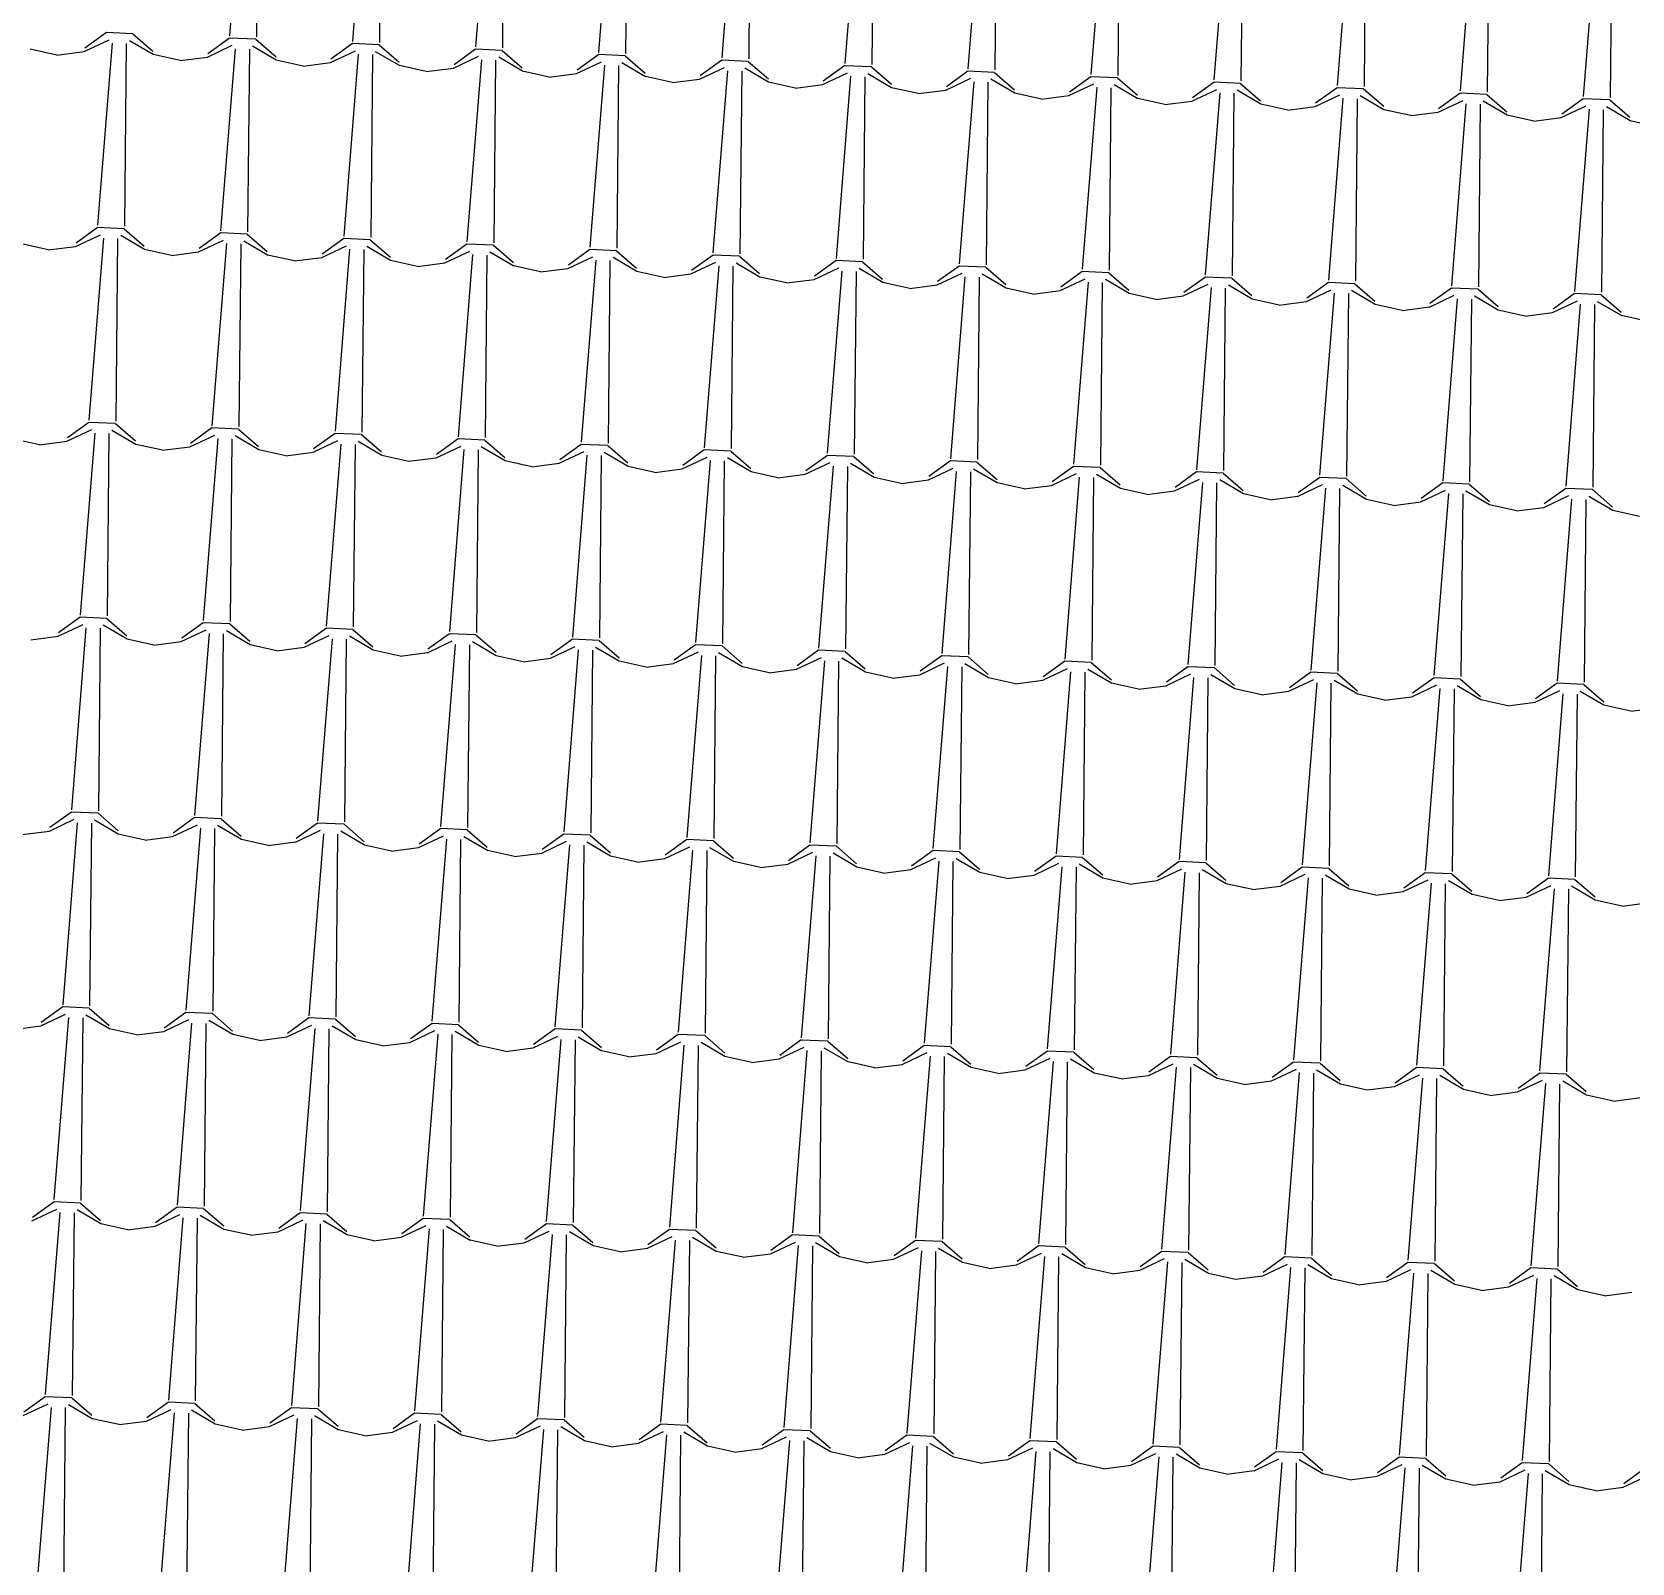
# Model space of a CAD drawing. Extents: x 1037 to 14540, y 1034 to 18285.
# Drawn here: x 8058.6 to 8370.3, y 1669.6 to 1967.9 of the extents above; entities that cross this region are included whole.
import ezdxf

# ---------------------------------------------------------------- set-up
doc = ezdxf.new("R2010")
doc.units = 0
doc.header["$LTSCALE"] = 100
doc.header["$MEASUREMENT"] = 0
doc.layers.get('0').update_dxf_attribs({"color": 240, "linetype": 'CONTINUOUS'})
doc.layers.add('retini copertura', color=32, linetype='CONTINUOUS')

# ---------------------------------------------------------------- blocks, each defined once
blk = doc.blocks.new('*X1854')
at = {"color": 0}
for p, q in [((27.6044, 20.0125), (27.5761, 19.6579)), ((27.6321, 20.0118), (27.6286, 19.6561)), ((27.8442, 20.0018), (27.8158, 19.6472)), ((27.8718, 20.0011), (27.8684, 19.6454)), ((28.0839, 19.991), (28.0556, 19.6364)), ((28.1116, 19.9903), (28.1081, 19.6346)), ((28.3237, 19.9803), (28.2953, 19.6257)), ((28.3513, 19.9796), (28.3479, 19.6239)), ((28.5634, 19.9696), (28.5351, 19.615)), ((28.5911, 19.9689), (28.5877, 19.6132)), ((28.8032, 19.9589), (28.7749, 19.6043)), ((28.8308, 19.9581), (28.8274, 19.6024)), ((29.043, 19.9481), (29.0146, 19.5935)), ((29.0706, 19.9474), (29.0672, 19.5917)), ((29.2827, 19.9374), (29.2544, 19.5828)), ((29.3104, 19.9367), (29.3069, 19.581)), ((29.5225, 19.9267), (29.4941, 19.5721)), ((29.5501, 19.9259), (29.5467, 19.5702)), ((29.7622, 19.916), (29.7339, 19.5614)), ((29.7899, 19.9152), (29.7864, 19.5595)), ((30.002, 19.9053), (29.9736, 19.5507)), ((30.0296, 19.9045), (30.0262, 19.5488)), ((30.2418, 19.8945), (30.2134, 19.5399)), ((30.2694, 19.8937), (30.266, 19.538)), ((27.2934, 19.6275), (27.342, 19.6504)), ((27.3364, 19.6643), (27.2945, 19.6341)), ((27.3477, 19.6436), (27.3193, 19.289)), ((27.3881, 19.662), (27.3364, 19.6643)), ((27.3753, 19.6429), (27.3719, 19.2872)), ((27.4277, 19.6214), (27.3814, 19.6486)), ((27.3881, 19.662), (27.4272, 19.6281)), ((27.5332, 19.6167), (27.5817, 19.6396)), ((27.5762, 19.6536), (27.5342, 19.6233)), ((27.6279, 19.6513), (27.5762, 19.6536)), ((27.6674, 19.6107), (27.6211, 19.6379)), ((27.6279, 19.6513), (27.6669, 19.6174)), ((27.8159, 19.6429), (27.774, 19.6126)), ((27.8676, 19.6405), (27.816, 19.6429)), ((27.8676, 19.6405), (27.9067, 19.6067)), ((27.2402, 19.6206), (27.1879, 19.6322)), ((27.2402, 19.6206), (27.2934, 19.6275)), ((27.48, 19.6098), (27.4276, 19.6215)), ((27.48, 19.6099), (27.5332, 19.6168)), ((27.5874, 19.6329), (27.5591, 19.2783)), ((27.6151, 19.6322), (27.6116, 19.2765)), ((27.7198, 19.5991), (27.6674, 19.6108)), ((27.7198, 19.5991), (27.7729, 19.6061)), ((27.773, 19.606), (27.8215, 19.6289)), ((27.8272, 19.6221), (27.7988, 19.2675)), ((27.8548, 19.6215), (27.8514, 19.2657)), ((27.9072, 19.6), (27.8609, 19.6271)), ((28.0127, 19.5953), (28.0612, 19.6182)), ((28.0557, 19.6321), (28.0138, 19.6019)), ((28.0669, 19.6114), (28.0386, 19.2568)), ((28.1074, 19.6298), (28.0557, 19.6321)), ((28.0946, 19.6107), (28.0912, 19.255)), ((28.1469, 19.5893), (28.1007, 19.6164)), ((28.1074, 19.6298), (28.1465, 19.5959)), ((28.2525, 19.5846), (28.301, 19.6074)), ((28.2955, 19.6214), (28.2535, 19.5912)), ((28.3471, 19.6191), (28.2955, 19.6214)), ((28.3867, 19.5785), (28.3404, 19.6057)), ((28.3471, 19.6191), (28.3862, 19.5852)), ((28.5352, 19.6107), (28.4933, 19.5804)), ((28.5869, 19.6084), (28.5352, 19.6107)), ((28.5869, 19.6084), (28.626, 19.5745)), ((27.9595, 19.5884), (27.9072, 19.6)), ((27.9595, 19.5884), (28.0127, 19.5953)), ((28.1993, 19.5777), (28.1469, 19.5893)), ((28.1993, 19.5777), (28.2525, 19.5846)), ((28.3067, 19.6007), (28.2784, 19.2461)), ((28.3343, 19.6), (28.3309, 19.2443)), ((28.439, 19.5669), (28.3867, 19.5786)), ((28.4922, 19.5738), (28.5408, 19.5967)), ((28.5465, 19.59), (28.5181, 19.2354)), ((28.5741, 19.5893), (28.5707, 19.2335)), ((28.6265, 19.5678), (28.5802, 19.5949)), ((28.732, 19.5631), (28.7805, 19.586)), ((28.775, 19.6), (28.733, 19.5697)), ((28.7862, 19.5792), (28.7579, 19.2246)), ((28.8267, 19.5976), (28.775, 19.5999)), ((28.8139, 19.5785), (28.8104, 19.2228)), ((28.8662, 19.5571), (28.8199, 19.5842)), ((28.8267, 19.5976), (28.8657, 19.5637)), ((28.9718, 19.5524), (29.0203, 19.5753)), ((29.0147, 19.5892), (28.9728, 19.559)), ((29.0664, 19.5869), (29.0148, 19.5892)), ((29.0664, 19.5869), (29.1055, 19.553)), ((29.2545, 19.5785), (29.2126, 19.5482)), ((29.3062, 19.5762), (29.2545, 19.5785)), ((29.3062, 19.5762), (29.3453, 19.5423)), ((28.439, 19.5669), (28.4922, 19.5739)), ((28.6788, 19.5562), (28.6264, 19.5678)), ((28.6788, 19.5562), (28.732, 19.5631)), ((28.9186, 19.5455), (28.8662, 19.5571)), ((28.9186, 19.5455), (28.9717, 19.5524)), ((29.026, 19.5685), (28.9976, 19.2139)), ((29.0536, 19.5678), (29.0502, 19.2121)), ((29.106, 19.5464), (29.0597, 19.5735)), ((29.1583, 19.5347), (29.106, 19.5464)), ((29.2115, 19.5416), (29.26, 19.5645)), ((29.2657, 19.5578), (29.2374, 19.2032)), ((29.2934, 19.5571), (29.2899, 19.2013)), ((29.3457, 19.5356), (29.2995, 19.5628)), ((29.4513, 19.5309), (29.4998, 19.5538)), ((29.4943, 19.5678), (29.4523, 19.5375)), ((29.5055, 19.5471), (29.4771, 19.1925)), ((29.5459, 19.5655), (29.4943, 19.5678)), ((29.5331, 19.5463), (29.5297, 19.1906)), ((29.5855, 19.5249), (29.5392, 19.552)), ((29.5459, 19.5655), (29.585, 19.5316)), ((29.691, 19.5202), (29.7396, 19.5431)), ((29.734, 19.5571), (29.6921, 19.5268)), ((29.7857, 19.5547), (29.734, 19.557)), ((29.7857, 19.5547), (29.8248, 19.5208)), ((29.9738, 19.5463), (29.9318, 19.5161)), ((30.0255, 19.544), (29.9738, 19.5463)), ((30.0255, 19.544), (30.0645, 19.5101)), ((29.1583, 19.5348), (29.2115, 19.5417)), ((29.3981, 19.524), (29.3457, 19.5357)), ((29.3981, 19.524), (29.4513, 19.531)), ((29.6378, 19.5133), (29.5855, 19.5249)), ((29.6378, 19.5133), (29.691, 19.5202)), ((29.7453, 19.5364), (29.7169, 19.1818)), ((29.7729, 19.5356), (29.7695, 19.1799)), ((29.8252, 19.5142), (29.779, 19.5413)), ((29.8776, 19.5026), (29.8252, 19.5142)), ((29.9308, 19.5095), (29.9793, 19.5324)), ((29.985, 19.5256), (29.9567, 19.171)), ((30.0126, 19.5249), (30.0092, 19.1691)), ((30.065, 19.5034), (30.0187, 19.5306)), ((30.1706, 19.4987), (30.2191, 19.5216)), ((30.2135, 19.5356), (30.1716, 19.5053)), ((30.2248, 19.5149), (30.1964, 19.1603)), ((30.2652, 19.5333), (30.2136, 19.5356)), ((30.2524, 19.5141), (30.249, 19.1584)), ((30.3048, 19.4927), (30.2585, 19.5199)), ((30.2652, 19.5333), (30.3043, 19.4994)), ((29.8776, 19.5026), (29.9308, 19.5095)), ((30.1174, 19.4918), (30.065, 19.5035)), ((30.1174, 19.4919), (30.1705, 19.4988)), ((30.3571, 19.4811), (30.3048, 19.4928)), ((27.2765, 19.2478), (27.325, 19.2707)), ((27.3194, 19.2847), (27.2775, 19.2544)), ((27.3307, 19.264), (27.3023, 18.9094)), ((27.3711, 19.2824), (27.3194, 19.2847)), ((27.3583, 19.2633), (27.3549, 18.9076)), ((27.4107, 19.2418), (27.3644, 19.269)), ((27.3711, 19.2824), (27.4102, 19.2485)), ((27.5592, 19.274), (27.5172, 19.2437)), ((27.6109, 19.2717), (27.5592, 19.274)), ((27.6109, 19.2716), (27.6499, 19.2378)), ((27.799, 19.2633), (27.757, 19.233)), ((27.8506, 19.2609), (27.799, 19.2632)), ((27.2233, 19.2409), (27.1709, 19.2526)), ((27.2233, 19.241), (27.2764, 19.2479)), ((27.463, 19.2302), (27.4107, 19.2419)), ((27.463, 19.2302), (27.5162, 19.2372)), ((27.5162, 19.2371), (27.5647, 19.26)), ((27.5704, 19.2532), (27.5421, 18.8986)), ((27.5981, 19.2526), (27.5947, 18.8969)), ((27.6504, 19.2311), (27.6042, 19.2582)), ((27.756, 19.2264), (27.8045, 19.2493)), ((27.8102, 19.2425), (27.7819, 18.8879)), ((27.8378, 19.2418), (27.8344, 18.8861)), ((27.8902, 19.2204), (27.8439, 19.2475)), ((27.8506, 19.2609), (27.8897, 19.227)), ((27.9957, 19.2157), (28.0442, 19.2385)), ((28.0387, 19.2525), (27.9968, 19.2223)), ((28.05, 19.2318), (28.0216, 18.8772)), ((28.0904, 19.2502), (28.0387, 19.2525)), ((28.1299, 19.2096), (28.0837, 19.2368)), ((28.0904, 19.2502), (28.1295, 19.2163)), ((28.2785, 19.2418), (28.2365, 19.2115)), ((28.3302, 19.2395), (28.2785, 19.2418)), ((28.3301, 19.2395), (28.3692, 19.2056)), ((27.7028, 19.2195), (27.6504, 19.2311)), ((27.7028, 19.2195), (27.756, 19.2264)), ((27.9425, 19.2088), (27.8902, 19.2204)), ((27.9425, 19.2088), (27.9957, 19.2157)), ((28.0776, 19.2311), (28.0742, 18.8754)), ((28.1823, 19.198), (28.1299, 19.2097)), ((28.1823, 19.1981), (28.2355, 19.205)), ((28.2355, 19.2049), (28.284, 19.2278)), ((28.2897, 19.2211), (28.2614, 18.8665)), ((28.3174, 19.2204), (28.3139, 18.8647)), ((28.3697, 19.1989), (28.3234, 19.226)), ((28.4753, 19.1942), (28.5238, 19.2171)), ((28.5182, 19.2311), (28.4763, 19.2008)), ((28.5295, 19.2103), (28.5011, 18.8557)), ((28.5699, 19.2287), (28.5182, 19.2311)), ((28.5571, 19.2096), (28.5537, 18.8539)), ((28.6095, 19.1882), (28.5632, 19.2153)), ((28.5699, 19.2287), (28.609, 19.1949)), ((28.715, 19.1835), (28.7635, 19.2064)), ((28.758, 19.2203), (28.716, 19.1901)), ((28.8097, 19.218), (28.758, 19.2203)), ((28.8492, 19.1775), (28.803, 19.2046)), ((28.8097, 19.218), (28.8487, 19.1841)), ((28.9978, 19.2096), (28.9558, 19.1794)), ((29.0494, 19.2073), (28.9978, 19.2096)), ((29.0494, 19.2073), (29.0885, 19.1734)), ((28.4221, 19.1873), (28.3697, 19.1989)), ((28.4221, 19.1873), (28.4752, 19.1942)), ((28.6618, 19.1766), (28.6095, 19.1882)), ((28.6618, 19.1766), (28.715, 19.1835)), ((28.7692, 19.1996), (28.7409, 18.845)), ((28.7969, 19.1989), (28.7934, 18.8432)), ((28.9016, 19.1658), (28.8492, 19.1775)), ((28.9016, 19.1659), (28.9548, 19.1728)), ((28.9548, 19.1728), (29.0033, 19.1956)), ((29.009, 19.1889), (28.9806, 18.8343)), ((29.0366, 19.1882), (29.0332, 18.8325)), ((29.089, 19.1667), (29.0427, 19.1939)), ((29.1945, 19.162), (29.243, 19.1849)), ((29.2375, 19.1989), (29.1956, 19.1686)), ((29.2488, 19.1782), (29.2204, 18.8236)), ((29.2892, 19.1966), (29.2375, 19.1989)), ((29.2764, 19.1774), (29.273, 18.8217)), ((29.3287, 19.156), (29.2825, 19.1831)), ((29.2892, 19.1966), (29.3283, 19.1627)), ((29.4343, 19.1513), (29.4828, 19.1742)), ((29.4773, 19.1882), (29.4353, 19.1579)), ((29.529, 19.1858), (29.4773, 19.1881)), ((29.5685, 19.1453), (29.5222, 19.1724)), ((29.529, 19.1858), (29.568, 19.1519)), ((29.717, 19.1774), (29.6751, 19.1472)), ((29.7687, 19.1751), (29.717, 19.1774)), ((29.7687, 19.1751), (29.8078, 19.1412)), ((29.1413, 19.1551), (29.089, 19.1668)), ((29.1413, 19.1551), (29.1945, 19.1621)), ((29.3811, 19.1444), (29.3287, 19.156)), ((29.3811, 19.1444), (29.4343, 19.1513)), ((29.4885, 19.1675), (29.4602, 18.8129)), ((29.5161, 19.1667), (29.5127, 18.811)), ((29.6209, 19.1337), (29.5685, 19.1453)), ((29.6209, 19.1337), (29.674, 19.1406)), ((29.6741, 19.1406), (29.7226, 19.1635)), ((29.7283, 19.1567), (29.6999, 18.8021)), ((29.7559, 19.156), (29.7525, 18.8003)), ((29.8083, 19.1346), (29.762, 19.1617)), ((29.9138, 19.1298), (29.9623, 19.1527)), ((29.9568, 19.1667), (29.9149, 19.1364)), ((29.968, 19.146), (29.9397, 18.7914)), ((30.0085, 19.1644), (29.9568, 19.1667)), ((29.9957, 19.1452), (29.9922, 18.7895)), ((30.048, 19.1238), (30.0018, 19.151)), ((30.0085, 19.1644), (30.0475, 19.1305)), ((30.1536, 19.1191), (30.2021, 19.142)), ((30.1966, 19.156), (30.1546, 19.1257)), ((30.2482, 19.1537), (30.1966, 19.156)), ((30.2878, 19.1131), (30.2415, 19.1402)), ((30.2482, 19.1536), (30.2873, 19.1198)), ((29.8606, 19.1229), (29.8083, 19.1346)), ((29.8606, 19.123), (29.9138, 19.1299)), ((30.1004, 19.1122), (30.048, 19.1239)), ((30.1004, 19.1122), (30.1536, 19.1192)), ((30.2078, 19.1353), (30.1794, 18.7807)), ((30.2354, 19.1345), (30.232, 18.7788)), ((30.3401, 19.1015), (30.2878, 19.1131)), ((27.2595, 18.8682), (27.308, 18.8911)), ((27.3024, 18.9051), (27.2605, 18.8748)), ((27.3541, 18.9028), (27.3025, 18.9051)), ((27.3937, 18.8622), (27.3474, 18.8893)), ((27.3541, 18.9028), (27.3932, 18.8689)), ((27.5422, 18.8944), (27.5003, 18.8641)), ((27.5939, 18.892), (27.5422, 18.8943)), ((27.5939, 18.892), (27.633, 18.8581)), ((27.2063, 18.8613), (27.1539, 18.873)), ((27.2063, 18.8613), (27.2595, 18.8683)), ((27.3137, 18.8843), (27.2853, 18.5297)), ((27.3413, 18.8837), (27.3379, 18.528)), ((27.446, 18.8506), (27.3937, 18.8622)), ((27.446, 18.8506), (27.4992, 18.8575)), ((27.4992, 18.8575), (27.5477, 18.8804)), ((27.5535, 18.8736), (27.5251, 18.519)), ((27.5811, 18.8729), (27.5777, 18.5172)), ((27.6334, 18.8515), (27.5872, 18.8786)), ((27.739, 18.8468), (27.7875, 18.8697)), ((27.782, 18.8836), (27.74, 18.8534)), ((27.7932, 18.8629), (27.7649, 18.5083)), ((27.8336, 18.8813), (27.782, 18.8836)), ((27.8209, 18.8622), (27.8174, 18.5065)), ((27.8732, 18.8408), (27.8269, 18.8679)), ((27.8336, 18.8813), (27.8727, 18.8474)), ((27.9788, 18.836), (28.0273, 18.8589)), ((28.0217, 18.8729), (27.9798, 18.8426)), ((28.0734, 18.8706), (28.0217, 18.8729)), ((28.113, 18.83), (28.0667, 18.8572)), ((28.0734, 18.8706), (28.1125, 18.8367)), ((28.2615, 18.8622), (28.2195, 18.8319)), ((28.3132, 18.8599), (28.2615, 18.8622)), ((28.3132, 18.8598), (28.3522, 18.826)), ((27.6858, 18.8399), (27.6334, 18.8515)), ((27.6858, 18.8399), (27.739, 18.8468)), ((27.9256, 18.8291), (27.8732, 18.8408)), ((27.9255, 18.8292), (27.9787, 18.8361)), ((28.033, 18.8522), (28.0046, 18.4976)), ((28.0606, 18.8515), (28.0572, 18.4958)), ((28.1653, 18.8184), (28.113, 18.83)), ((28.2185, 18.8253), (28.267, 18.8482)), ((28.2727, 18.8414), (28.2444, 18.4868)), ((28.3004, 18.8407), (28.2969, 18.485)), ((28.3527, 18.8193), (28.3065, 18.8464)), ((28.4583, 18.8146), (28.5068, 18.8375)), ((28.5013, 18.8514), (28.4593, 18.8212)), ((28.5125, 18.8307), (28.4841, 18.4761)), ((28.5529, 18.8491), (28.5013, 18.8514)), ((28.5401, 18.83), (28.5367, 18.4743)), ((28.5925, 18.8086), (28.5462, 18.8357)), ((28.5529, 18.8491), (28.592, 18.8152)), ((28.698, 18.8039), (28.7465, 18.8267)), ((28.741, 18.8407), (28.6991, 18.8105)), ((28.7927, 18.8384), (28.741, 18.8407)), ((28.7927, 18.8384), (28.8318, 18.8045)), ((28.9808, 18.83), (28.9388, 18.7997)), ((29.0325, 18.8277), (28.9808, 18.83)), ((29.0324, 18.8277), (29.0715, 18.7938)), ((28.1653, 18.8184), (28.2185, 18.8254)), ((28.4051, 18.8077), (28.3527, 18.8193)), ((28.4051, 18.8077), (28.4583, 18.8146)), ((28.6448, 18.797), (28.5925, 18.8086)), ((28.6448, 18.797), (28.698, 18.8039)), ((28.7523, 18.82), (28.7239, 18.4654)), ((28.7799, 18.8193), (28.7765, 18.4636)), ((28.8322, 18.7978), (28.786, 18.825)), ((28.8846, 18.7862), (28.8322, 18.7979)), ((28.9378, 18.7931), (28.9863, 18.816)), ((28.992, 18.8093), (28.9637, 18.4547)), ((29.0196, 18.8086), (29.0162, 18.4528)), ((29.072, 18.7871), (29.0257, 18.8142)), ((29.1776, 18.7824), (29.2261, 18.8053)), ((29.2205, 18.8193), (29.1786, 18.789)), ((29.2318, 18.7986), (29.2034, 18.444)), ((29.2722, 18.8169), (29.2205, 18.8193)), ((29.2594, 18.7978), (29.256, 18.4421)), ((29.3118, 18.7764), (29.2655, 18.8035)), ((29.2722, 18.8169), (29.3113, 18.7831)), ((29.4603, 18.8085), (29.4183, 18.7783)), ((29.512, 18.8062), (29.4603, 18.8085)), ((29.512, 18.8062), (29.551, 18.7723)), ((29.7001, 18.7978), (29.6581, 18.7676)), ((29.7517, 18.7955), (29.7001, 18.7978)), ((29.7517, 18.7955), (29.7908, 18.7616)), ((28.8846, 18.7862), (28.9378, 18.7932)), ((29.1244, 18.7755), (29.072, 18.7871)), ((29.1243, 18.7755), (29.1775, 18.7824)), ((29.3641, 18.7648), (29.3118, 18.7764)), ((29.3641, 18.7648), (29.4173, 18.7717)), ((29.4173, 18.7717), (29.4658, 18.7946)), ((29.4715, 18.7878), (29.4432, 18.4332)), ((29.4992, 18.7871), (29.4957, 18.4314)), ((29.5515, 18.7657), (29.5053, 18.7928)), ((29.6039, 18.754), (29.5515, 18.7657)), ((29.6571, 18.7609), (29.7056, 18.7838)), ((29.7113, 18.7771), (29.6829, 18.4225)), ((29.7389, 18.7764), (29.7355, 18.4206)), ((29.7913, 18.7549), (29.745, 18.7821)), ((29.8968, 18.7502), (29.9453, 18.7731)), ((29.9398, 18.7871), (29.8979, 18.7568)), ((29.951, 18.7664), (29.9227, 18.4118)), ((29.9915, 18.7848), (29.9398, 18.7871)), ((29.9787, 18.7656), (29.9752, 18.4099)), ((30.031, 18.7442), (29.9848, 18.7713)), ((29.9915, 18.7848), (30.0306, 18.7509)), ((30.1796, 18.7764), (30.1376, 18.7461)), ((30.2313, 18.774), (30.1796, 18.7763)), ((30.2312, 18.774), (30.2703, 18.7401)), ((29.6039, 18.7541), (29.6571, 18.761)), ((29.8436, 18.7433), (29.7913, 18.755)), ((29.8436, 18.7433), (29.8968, 18.7503)), ((30.0834, 18.7326), (30.031, 18.7442)), ((30.0834, 18.7326), (30.1366, 18.7395)), ((30.1366, 18.7395), (30.1851, 18.7624)), ((30.1908, 18.7557), (30.1624, 18.4011)), ((30.2184, 18.7549), (30.215, 18.3992)), ((30.2708, 18.7335), (30.2245, 18.7606)), ((30.3232, 18.7219), (30.2708, 18.7335)), ((27.2855, 18.5255), (27.2435, 18.4952)), ((27.3371, 18.5231), (27.2855, 18.5255)), ((27.3371, 18.5231), (27.3762, 18.4893)), ((27.5252, 18.5147), (27.4833, 18.4845)), ((27.5769, 18.5124), (27.5252, 18.5147)), ((27.1893, 18.4817), (27.2425, 18.4886)), ((27.2425, 18.4886), (27.291, 18.5115)), ((27.2967, 18.5047), (27.2684, 18.1501)), ((27.3244, 18.5041), (27.3209, 18.1483)), ((27.3767, 18.4826), (27.3304, 18.5097)), ((27.4823, 18.4779), (27.5308, 18.5008)), ((27.5365, 18.494), (27.5081, 18.1394)), ((27.5641, 18.4933), (27.5607, 18.1376)), ((27.6165, 18.4719), (27.5702, 18.499)), ((27.5769, 18.5124), (27.616, 18.4785)), ((27.722, 18.4671), (27.7705, 18.49)), ((27.765, 18.504), (27.723, 18.4738)), ((27.7762, 18.4833), (27.7479, 18.1287)), ((27.8167, 18.5017), (27.765, 18.504)), ((27.8562, 18.4611), (27.8099, 18.4883)), ((27.8167, 18.5017), (27.8557, 18.4678)), ((28.0047, 18.4933), (27.9628, 18.463)), ((28.0564, 18.491), (28.0048, 18.4933)), ((28.0564, 18.491), (28.0955, 18.4571)), ((27.429, 18.471), (27.3767, 18.4826)), ((27.429, 18.471), (27.4822, 18.4779)), ((27.6688, 18.4602), (27.6164, 18.4719)), ((27.6688, 18.4603), (27.722, 18.4672)), ((27.8039, 18.4826), (27.8004, 18.1269)), ((27.9086, 18.4495), (27.8562, 18.4612)), ((27.9086, 18.4495), (27.9617, 18.4565)), ((27.9618, 18.4564), (28.0103, 18.4793)), ((28.016, 18.4726), (27.9876, 18.118)), ((28.0436, 18.4719), (28.0402, 18.1161)), ((28.096, 18.4504), (28.0497, 18.4775)), ((28.2015, 18.4457), (28.25, 18.4686)), ((28.2445, 18.4826), (28.2026, 18.4523)), ((28.2557, 18.4618), (28.2274, 18.1072)), ((28.2962, 18.4802), (28.2445, 18.4825)), ((28.2834, 18.4611), (28.28, 18.1054)), ((28.3357, 18.4397), (28.2895, 18.4668)), ((28.2962, 18.4802), (28.3353, 18.4463)), ((28.4413, 18.435), (28.4898, 18.4579)), ((28.4843, 18.4718), (28.4423, 18.4416)), ((28.5359, 18.4695), (28.4843, 18.4718)), ((28.5755, 18.429), (28.5292, 18.4561)), ((28.5359, 18.4695), (28.575, 18.4356)), ((28.724, 18.4611), (28.6821, 18.4308)), ((28.7757, 18.4588), (28.724, 18.4611)), ((28.7757, 18.4588), (28.8148, 18.4249)), ((28.1483, 18.4388), (28.096, 18.4504)), ((28.1483, 18.4388), (28.2015, 18.4457)), ((28.3881, 18.4281), (28.3357, 18.4397)), ((28.3881, 18.4281), (28.4413, 18.435)), ((28.4955, 18.4511), (28.4672, 18.0965)), ((28.5231, 18.4504), (28.5197, 18.0947)), ((28.6278, 18.4173), (28.5755, 18.429)), ((28.6278, 18.4173), (28.681, 18.4243)), ((28.681, 18.4242), (28.7296, 18.4471)), ((28.7353, 18.4404), (28.7069, 18.0858)), ((28.7629, 18.4397), (28.7595, 18.0839)), ((28.8153, 18.4182), (28.769, 18.4454)), ((28.9208, 18.4135), (28.9693, 18.4364)), ((28.9638, 18.4504), (28.9218, 18.4201)), ((28.975, 18.4297), (28.9467, 18.0751)), ((29.0155, 18.448), (28.9638, 18.4504)), ((29.0027, 18.4289), (28.9992, 18.0732)), ((29.055, 18.4075), (29.0087, 18.4346)), ((29.0155, 18.448), (29.0545, 18.4142)), ((29.1606, 18.4028), (29.2091, 18.4257)), ((29.2035, 18.4396), (29.1616, 18.4094)), ((29.2552, 18.4373), (29.2036, 18.4396)), ((29.2948, 18.3968), (29.2485, 18.4239)), ((29.2552, 18.4373), (29.2943, 18.4034)), ((29.4433, 18.4289), (29.4014, 18.3987)), ((29.495, 18.4266), (29.4433, 18.4289)), ((29.495, 18.4266), (29.5341, 18.3927)), ((28.8676, 18.4066), (28.8153, 18.4182)), ((28.8676, 18.4066), (28.9208, 18.4135)), ((29.1074, 18.3959), (29.055, 18.4075)), ((29.1074, 18.3959), (29.1605, 18.4028)), ((29.2148, 18.4189), (29.1864, 18.0643)), ((29.2424, 18.4182), (29.239, 18.0625)), ((29.3471, 18.3851), (29.2948, 18.3968)), ((29.3471, 18.3852), (29.4003, 18.3921)), ((29.4003, 18.3921), (29.4488, 18.4149)), ((29.4545, 18.4082), (29.4262, 18.0536)), ((29.4822, 18.4075), (29.4787, 18.0517)), ((29.5345, 18.386), (29.4883, 18.4132)), ((29.6401, 18.3813), (29.6886, 18.4042)), ((29.6831, 18.4182), (29.6411, 18.3879)), ((29.6943, 18.3975), (29.6659, 18.0429)), ((29.7347, 18.4159), (29.6831, 18.4182)), ((29.7219, 18.3967), (29.7185, 18.041)), ((29.7743, 18.3753), (29.728, 18.4024)), ((29.7347, 18.4159), (29.7738, 18.382)), ((29.8798, 18.3706), (29.9284, 18.3935)), ((29.9228, 18.4075), (29.8809, 18.3772)), ((29.9745, 18.4051), (29.9228, 18.4075)), ((30.0141, 18.3646), (29.9678, 18.3917)), ((29.9745, 18.4051), (30.0136, 18.3713)), ((30.1626, 18.3967), (30.1206, 18.3665)), ((30.2143, 18.3944), (30.1626, 18.3967)), ((30.2143, 18.3944), (30.2533, 18.3605)), ((29.5869, 18.3744), (29.5345, 18.3861)), ((29.5869, 18.3744), (29.6401, 18.3814)), ((29.8266, 18.3637), (29.7743, 18.3753)), ((29.8266, 18.3637), (29.8798, 18.3706)), ((29.9341, 18.3868), (29.9057, 18.0322)), ((29.9617, 18.386), (29.9583, 18.0303)), ((30.0664, 18.353), (30.0141, 18.3646)), ((30.0664, 18.353), (30.1196, 18.3599)), ((30.1196, 18.3599), (30.1681, 18.3828)), ((30.1738, 18.3761), (30.1455, 18.0215)), ((30.2014, 18.3753), (30.198, 18.0196)), ((30.2538, 18.3539), (30.2075, 18.381)), ((30.3062, 18.3422), (30.2538, 18.3539)), ((30.3062, 18.3423), (30.3594, 18.3492)), ((27.2685, 18.1458), (27.2265, 18.1156)), ((27.3202, 18.1435), (27.2685, 18.1458)), ((27.3202, 18.1435), (27.3592, 18.1096)), ((27.2255, 18.109), (27.274, 18.1319)), ((27.2797, 18.1251), (27.2514, 17.7705)), ((27.3074, 18.1244), (27.3039, 17.7687)), ((27.3597, 18.103), (27.3134, 18.1301)), ((27.4653, 18.0983), (27.5138, 18.1211)), ((27.5082, 18.1351), (27.4663, 18.1049)), ((27.5195, 18.1144), (27.4911, 17.7598)), ((27.5599, 18.1328), (27.5083, 18.1351)), ((27.5471, 18.1137), (27.5437, 17.758)), ((27.5995, 18.0922), (27.5532, 18.1194)), ((27.5599, 18.1328), (27.599, 18.0989)), ((27.705, 18.0875), (27.7535, 18.1104)), ((27.748, 18.1244), (27.7061, 18.0941)), ((27.7997, 18.1221), (27.748, 18.1244)), ((27.7997, 18.1221), (27.8387, 18.0882)), ((27.9878, 18.1137), (27.9458, 18.0834)), ((28.0394, 18.1113), (27.9878, 18.1136)), ((28.0394, 18.1113), (28.0785, 18.0774)), ((27.1723, 18.1021), (27.2255, 18.109)), ((27.4121, 18.0913), (27.3597, 18.103)), ((27.4121, 18.0914), (27.4652, 18.0983)), ((27.6518, 18.0806), (27.5995, 18.0923)), ((27.6518, 18.0806), (27.705, 18.0876)), ((27.7592, 18.1037), (27.7309, 17.7491)), ((27.7869, 18.103), (27.7835, 17.7473)), ((27.8392, 18.0815), (27.793, 18.1086)), ((27.8916, 18.0699), (27.8392, 18.0815)), ((27.9448, 18.0768), (27.9933, 18.0997)), ((27.999, 18.0929), (27.9707, 17.7383)), ((28.0266, 18.0922), (28.0232, 17.7365)), ((28.079, 18.0708), (28.0327, 18.0979)), ((28.1845, 18.0661), (28.2331, 18.089)), ((28.2275, 18.1029), (28.1856, 18.0727)), ((28.2388, 18.0822), (28.2104, 17.7276)), ((28.2792, 18.1006), (28.2275, 18.1029)), ((28.2664, 18.0815), (28.263, 17.7258)), ((28.3188, 18.0601), (28.2725, 18.0872)), ((28.2792, 18.1006), (28.3183, 18.0667)), ((28.4243, 18.0553), (28.4728, 18.0782)), ((28.4673, 18.0922), (28.4253, 18.0619)), ((28.519, 18.0899), (28.4673, 18.0922)), ((28.519, 18.0899), (28.558, 18.056)), ((28.707, 18.0815), (28.6651, 18.0512)), ((28.7587, 18.0792), (28.7071, 18.0815)), ((28.7587, 18.0792), (28.7978, 18.0453)), ((27.8916, 18.0699), (27.9448, 18.0768)), ((28.1313, 18.0592), (28.079, 18.0708)), ((28.1313, 18.0592), (28.1845, 18.0661)), ((28.3711, 18.0484), (28.3187, 18.0601)), ((28.3711, 18.0485), (28.4243, 18.0554)), ((28.4785, 18.0715), (28.4502, 17.7169)), ((28.5062, 18.0708), (28.5027, 17.7151)), ((28.5585, 18.0493), (28.5122, 18.0765)), ((28.6109, 18.0377), (28.5585, 18.0493)), ((28.6641, 18.0446), (28.7126, 18.0675)), ((28.7183, 18.0608), (28.6899, 17.7062)), ((28.7459, 18.06), (28.7425, 17.7043)), ((28.7983, 18.0386), (28.752, 18.0657)), ((28.9038, 18.0339), (28.9523, 18.0568)), ((28.9468, 18.0708), (28.9049, 18.0405)), ((28.958, 18.05), (28.9297, 17.6954)), ((28.9985, 18.0684), (28.9468, 18.0707)), ((28.9857, 18.0493), (28.9822, 17.6936)), ((29.038, 18.0279), (28.9918, 18.055)), ((28.9985, 18.0684), (29.0375, 18.0345)), ((29.1866, 18.06), (29.1446, 18.0298)), ((29.2382, 18.0577), (29.1866, 18.06)), ((29.2382, 18.0577), (29.2773, 18.0238)), ((29.4263, 18.0493), (29.3844, 18.019)), ((29.478, 18.047), (29.4263, 18.0493)), ((29.478, 18.047), (29.5171, 18.0131)), ((28.6109, 18.0377), (28.664, 18.0446)), ((28.8506, 18.027), (28.7983, 18.0386)), ((28.8506, 18.027), (28.9038, 18.0339)), ((29.0904, 18.0162), (29.038, 18.0279)), ((29.0904, 18.0163), (29.1436, 18.0232)), ((29.1436, 18.0232), (29.1921, 18.0461)), ((29.1978, 18.0393), (29.1694, 17.6847)), ((29.2254, 18.0386), (29.222, 17.6829)), ((29.2778, 18.0171), (29.2315, 18.0443)), ((29.3301, 18.0055), (29.2778, 18.0172)), ((29.3833, 18.0124), (29.4318, 18.0353)), ((29.4376, 18.0286), (29.4092, 17.674)), ((29.4652, 18.0278), (29.4618, 17.6721)), ((29.5176, 18.0064), (29.4713, 18.0336)), ((29.6231, 18.0017), (29.6716, 18.0246)), ((29.6661, 18.0386), (29.6241, 18.0083)), ((29.6773, 18.0179), (29.649, 17.6633)), ((29.7178, 18.0362), (29.6661, 18.0386)), ((29.7049, 18.0171), (29.7015, 17.6614)), ((29.7573, 17.9957), (29.711, 18.0228)), ((29.7178, 18.0362), (29.7568, 18.0024)), ((29.9058, 18.0278), (29.8639, 17.9976)), ((29.9575, 18.0255), (29.9059, 18.0278)), ((29.9575, 18.0255), (29.9966, 17.9916)), ((30.1456, 18.0171), (30.1037, 17.9869)), ((30.1973, 18.0148), (30.1456, 18.0171)), ((29.3301, 18.0055), (29.3833, 18.0125)), ((29.5699, 17.9948), (29.5175, 18.0064)), ((29.5699, 17.9948), (29.6231, 18.0017)), ((29.8097, 17.9841), (29.7573, 17.9957)), ((29.8097, 17.9841), (29.8628, 17.991)), ((29.8629, 17.991), (29.9114, 18.0139)), ((29.9171, 18.0072), (29.8887, 17.6526)), ((29.9447, 18.0064), (29.9413, 17.6507)), ((29.9971, 17.985), (29.9508, 18.0121)), ((30.0494, 17.9733), (29.9971, 17.985)), ((30.1026, 17.9803), (30.1511, 18.0031)), ((30.1568, 17.9964), (30.1285, 17.6418)), ((30.1845, 17.9956), (30.181, 17.6399)), ((30.2368, 17.9742), (30.1906, 18.0014)), ((30.1973, 18.0148), (30.2364, 17.9809)), ((30.0494, 17.9734), (30.1026, 17.9803)), ((30.2892, 17.9626), (30.2368, 17.9743)), ((30.2892, 17.9626), (30.3424, 17.9696)), ((27.2515, 17.7662), (27.2095, 17.736)), ((27.2085, 17.7294), (27.257, 17.7523)), ((27.2627, 17.7455), (27.2344, 17.3909)), ((27.3032, 17.7639), (27.2515, 17.7662)), ((27.2904, 17.7448), (27.287, 17.3891)), ((27.3427, 17.7233), (27.2965, 17.7505)), ((27.3032, 17.7639), (27.3422, 17.73)), ((27.4483, 17.7186), (27.4968, 17.7415)), ((27.4913, 17.7555), (27.4493, 17.7252)), ((27.5429, 17.7532), (27.4913, 17.7555)), ((27.5825, 17.7126), (27.5362, 17.7398)), ((27.5429, 17.7532), (27.582, 17.7193)), ((27.731, 17.7448), (27.6891, 17.7145)), ((27.7827, 17.7424), (27.731, 17.7448)), ((27.7827, 17.7424), (27.8218, 17.7086)), ((27.1553, 17.7225), (27.2085, 17.7294)), ((27.3951, 17.7117), (27.3427, 17.7234)), ((27.3951, 17.7117), (27.4483, 17.7187)), ((27.5025, 17.7348), (27.4742, 17.3802)), ((27.5301, 17.7341), (27.5267, 17.3784)), ((27.6348, 17.701), (27.5825, 17.7126)), ((27.6348, 17.701), (27.688, 17.7079)), ((27.688, 17.7079), (27.7365, 17.7308)), ((27.7423, 17.724), (27.7139, 17.3694)), ((27.7699, 17.7234), (27.7665, 17.3676)), ((27.8222, 17.7019), (27.776, 17.729)), ((27.9278, 17.6972), (27.9763, 17.7201)), ((27.9708, 17.734), (27.9288, 17.7038)), ((27.982, 17.7133), (27.9537, 17.3587)), ((28.0225, 17.7317), (27.9708, 17.734)), ((28.0097, 17.7126), (28.0062, 17.3569)), ((28.062, 17.6912), (28.0157, 17.7183)), ((28.0224, 17.7317), (28.0615, 17.6978)), ((28.1676, 17.6865), (28.2161, 17.7093)), ((28.2105, 17.7233), (28.1686, 17.6931)), ((28.2622, 17.721), (28.2105, 17.7233)), ((28.3018, 17.6804), (28.2555, 17.7076)), ((28.2622, 17.721), (28.3013, 17.6871)), ((28.4503, 17.7126), (28.4084, 17.6823)), ((28.502, 17.7103), (28.4503, 17.7126)), ((28.502, 17.7103), (28.541, 17.6764)), ((27.8746, 17.6903), (27.8222, 17.7019)), ((27.8746, 17.6903), (27.9278, 17.6972)), ((28.1144, 17.6795), (28.062, 17.6912)), ((28.1144, 17.6796), (28.1675, 17.6865)), ((28.2218, 17.7026), (28.1934, 17.348)), ((28.2494, 17.7019), (28.246, 17.3462)), ((28.3541, 17.6688), (28.3018, 17.6805)), ((28.3541, 17.6688), (28.4073, 17.6758)), ((28.4073, 17.6757), (28.4558, 17.6986)), ((28.4615, 17.6919), (28.4332, 17.3373)), ((28.4892, 17.6912), (28.4857, 17.3354)), ((28.5415, 17.6697), (28.4953, 17.6968)), ((28.6471, 17.665), (28.6956, 17.6879)), ((28.6901, 17.7019), (28.6481, 17.6716)), ((28.7013, 17.6811), (28.6729, 17.3265)), ((28.7417, 17.6995), (28.6901, 17.7018)), ((28.7289, 17.6804), (28.7255, 17.3247)), ((28.7813, 17.659), (28.735, 17.6861)), ((28.7417, 17.6995), (28.7808, 17.6656)), ((28.8868, 17.6543), (28.9353, 17.6772)), ((28.9298, 17.6911), (28.8879, 17.6609)), ((28.9815, 17.6888), (28.9298, 17.6911)), ((29.021, 17.6483), (28.9748, 17.6754)), ((28.9815, 17.6888), (29.0206, 17.6549)), ((29.1696, 17.6804), (29.1276, 17.6501)), ((29.2213, 17.6781), (29.1696, 17.6804)), ((29.2212, 17.6781), (29.2603, 17.6442)), ((28.5939, 17.6581), (28.5415, 17.6697)), ((28.5939, 17.6581), (28.6471, 17.665)), ((28.8336, 17.6474), (28.7813, 17.659)), ((28.8336, 17.6474), (28.8868, 17.6543)), ((28.9411, 17.6704), (28.9127, 17.3158)), ((28.9687, 17.6697), (28.9653, 17.314)), ((29.0734, 17.6366), (29.021, 17.6483)), ((29.0734, 17.6366), (29.1266, 17.6436)), ((29.1266, 17.6435), (29.1751, 17.6664)), ((29.1808, 17.6597), (29.1525, 17.3051)), ((29.2084, 17.659), (29.205, 17.3032)), ((29.2608, 17.6375), (29.2145, 17.6647)), ((29.3664, 17.6328), (29.4149, 17.6557)), ((29.4093, 17.6697), (29.3674, 17.6394)), ((29.4206, 17.649), (29.3922, 17.2944)), ((29.461, 17.6674), (29.4093, 17.6697)), ((29.4482, 17.6482), (29.4448, 17.2925)), ((29.5006, 17.6268), (29.4543, 17.6539)), ((29.461, 17.6673), (29.5001, 17.6335)), ((29.6061, 17.6221), (29.6546, 17.645)), ((29.6491, 17.6589), (29.6072, 17.6287)), ((29.7008, 17.6566), (29.6491, 17.6589)), ((29.7403, 17.6161), (29.6941, 17.6432)), ((29.7008, 17.6566), (29.7398, 17.6227)), ((29.8889, 17.6482), (29.8469, 17.618)), ((29.9405, 17.6459), (29.8889, 17.6482)), ((29.9405, 17.6459), (29.9796, 17.612)), ((29.3132, 17.6259), (29.2608, 17.6375)), ((29.3132, 17.6259), (29.3663, 17.6328)), ((29.5529, 17.6152), (29.5006, 17.6268)), ((29.5529, 17.6152), (29.6061, 17.6221)), ((29.6603, 17.6383), (29.632, 17.2837)), ((29.688, 17.6375), (29.6845, 17.2818)), ((29.7927, 17.6044), (29.7403, 17.6161)), ((29.7927, 17.6045), (29.8459, 17.6114)), ((29.8459, 17.6114), (29.8944, 17.6342)), ((29.9001, 17.6275), (29.8717, 17.2729)), ((29.9277, 17.6268), (29.9243, 17.271)), ((29.9801, 17.6053), (29.9338, 17.6325)), ((30.0856, 17.6006), (30.1341, 17.6235)), ((30.1286, 17.6375), (30.0867, 17.6072)), ((30.1398, 17.6168), (30.1115, 17.2622)), ((30.1803, 17.6352), (30.1286, 17.6375)), ((30.1675, 17.616), (30.164, 17.2603)), ((30.2198, 17.5946), (30.1736, 17.6218)), ((30.1803, 17.6352), (30.2194, 17.6013)), ((30.0324, 17.5937), (29.9801, 17.6054)), ((30.0324, 17.5937), (30.0856, 17.6007)), ((30.2722, 17.583), (30.2198, 17.5946)), ((30.2722, 17.583), (30.3254, 17.5899)), ((27.1915, 17.3497), (27.24, 17.3726)), ((27.2345, 17.3866), (27.1926, 17.3563)), ((27.2458, 17.3659), (27.2174, 17.0113)), ((27.2862, 17.3843), (27.2345, 17.3866)), ((27.2734, 17.3652), (27.27, 17.0095)), ((27.3257, 17.3437), (27.2795, 17.3709)), ((27.2862, 17.3843), (27.3253, 17.3504)), ((27.4313, 17.339), (27.4798, 17.3619)), ((27.4743, 17.3759), (27.4323, 17.3456)), ((27.5259, 17.3736), (27.4743, 17.3759)), ((27.5259, 17.3735), (27.565, 17.3397)), ((27.714, 17.3651), (27.6721, 17.3349)), ((27.7657, 17.3628), (27.714, 17.3651)), ((27.7657, 17.3628), (27.8048, 17.3289)), ((27.3781, 17.3321), (27.3257, 17.3437)), ((27.3781, 17.3321), (27.4313, 17.339)), ((27.4855, 17.3551), (27.4572, 17.0005)), ((27.5132, 17.3545), (27.5097, 16.9988)), ((27.5655, 17.333), (27.5192, 17.3601)), ((27.6178, 17.3214), (27.5655, 17.333)), ((27.6711, 17.3283), (27.7196, 17.3512)), ((27.7253, 17.3444), (27.6969, 16.9898)), ((27.7529, 17.3437), (27.7495, 16.988)), ((27.8053, 17.3223), (27.759, 17.3494)), ((27.9108, 17.3176), (27.9593, 17.3404)), ((27.9538, 17.3544), (27.9118, 17.3242)), ((27.965, 17.3337), (27.9367, 16.9791)), ((28.0055, 17.3521), (27.9538, 17.3544)), ((27.9927, 17.333), (27.9892, 16.9773)), ((28.045, 17.3115), (27.9988, 17.3387)), ((28.0055, 17.3521), (28.0445, 17.3182)), ((28.1936, 17.3437), (28.1516, 17.3134)), ((28.2452, 17.3414), (28.1936, 17.3437)), ((28.2452, 17.3414), (28.2843, 17.3075)), ((28.4333, 17.333), (28.3914, 17.3027)), ((28.485, 17.3306), (28.4333, 17.333)), ((28.485, 17.3306), (28.5241, 17.2968)), ((27.6178, 17.3214), (27.671, 17.3283)), ((27.8576, 17.3106), (27.8053, 17.3223)), ((27.8576, 17.3107), (27.9108, 17.3176)), ((28.0974, 17.2999), (28.045, 17.3116)), ((28.0974, 17.2999), (28.1506, 17.3069)), ((28.1506, 17.3068), (28.1991, 17.3297)), ((28.2048, 17.323), (28.1764, 16.9684)), ((28.2324, 17.3223), (28.229, 16.9666)), ((28.2848, 17.3008), (28.2385, 17.3279)), ((28.3371, 17.2892), (28.2848, 17.3008)), ((28.3903, 17.2961), (28.4388, 17.319)), ((28.4446, 17.3122), (28.4162, 16.9576)), ((28.4722, 17.3115), (28.4688, 16.9558)), ((28.5245, 17.2901), (28.4783, 17.3172)), ((28.6301, 17.2854), (28.6786, 17.3083)), ((28.6731, 17.3222), (28.6311, 17.292)), ((28.6843, 17.3015), (28.656, 16.9469)), ((28.7248, 17.3199), (28.6731, 17.3222)), ((28.7119, 17.3008), (28.7085, 16.9451)), ((28.7643, 17.2794), (28.718, 17.3065)), ((28.7247, 17.3199), (28.7638, 17.286)), ((28.9128, 17.3115), (28.8709, 17.2813)), ((28.9645, 17.3092), (28.9128, 17.3115)), ((28.9645, 17.3092), (29.0036, 17.2753)), ((29.1526, 17.3008), (29.1106, 17.2705)), ((29.2043, 17.2985), (29.1526, 17.3008)), ((28.3371, 17.2892), (28.3903, 17.2961)), ((28.5769, 17.2785), (28.5245, 17.2901)), ((28.5769, 17.2785), (28.6301, 17.2854)), ((28.8166, 17.2677), (28.7643, 17.2794)), ((28.8166, 17.2677), (28.8698, 17.2747)), ((28.8699, 17.2746), (28.9184, 17.2975)), ((28.9241, 17.2908), (28.8957, 16.9362)), ((28.9517, 17.2901), (28.9483, 16.9344)), ((29.0041, 17.2686), (28.9578, 17.2958)), ((29.0564, 17.257), (29.0041, 17.2686)), ((29.1096, 17.2639), (29.1581, 17.2868)), ((29.1638, 17.2801), (29.1355, 16.9255)), ((29.1915, 17.2793), (29.188, 16.9236)), ((29.2438, 17.2579), (29.1976, 17.285)), ((29.2043, 17.2985), (29.2433, 17.2646)), ((29.3494, 17.2532), (29.3979, 17.2761)), ((29.3924, 17.2901), (29.3504, 17.2598)), ((29.4036, 17.2694), (29.3752, 16.9148)), ((29.444, 17.2877), (29.3924, 17.29)), ((29.4312, 17.2686), (29.4278, 16.9129)), ((29.4836, 17.2472), (29.4373, 17.2743)), ((29.444, 17.2877), (29.4831, 17.2538)), ((29.6321, 17.2793), (29.5902, 17.2491)), ((29.6838, 17.277), (29.6321, 17.2793)), ((29.6838, 17.277), (29.7229, 17.2431)), ((29.8719, 17.2686), (29.8299, 17.2383)), ((29.9236, 17.2663), (29.8719, 17.2686)), ((29.0564, 17.257), (29.1096, 17.2639)), ((29.2962, 17.2463), (29.2438, 17.2579)), ((29.2962, 17.2463), (29.3494, 17.2532)), ((29.5359, 17.2355), (29.4836, 17.2472)), ((29.5359, 17.2356), (29.5891, 17.2425)), ((29.5891, 17.2425), (29.6376, 17.2654)), ((29.6433, 17.2586), (29.615, 16.904)), ((29.671, 17.2579), (29.6675, 16.9022)), ((29.7233, 17.2365), (29.6771, 17.2636)), ((29.7757, 17.2248), (29.7233, 17.2365)), ((29.8289, 17.2317), (29.8774, 17.2546)), ((29.8831, 17.2479), (29.8547, 16.8933)), ((29.9107, 17.2471), (29.9073, 16.8914)), ((29.9631, 17.2257), (29.9168, 17.2529)), ((29.9235, 17.2663), (29.9626, 17.2324)), ((30.0687, 17.221), (30.1172, 17.2439)), ((30.1116, 17.2579), (30.0697, 17.2276)), ((30.1229, 17.2372), (30.0945, 16.8826)), ((30.1633, 17.2556), (30.1116, 17.2579)), ((30.1505, 17.2364), (30.1471, 16.8807)), ((30.2029, 17.215), (30.1566, 17.2421)), ((30.1633, 17.2555), (30.2024, 17.2217)), ((29.7757, 17.2248), (29.8289, 17.2318)), ((30.0154, 17.2141), (29.9631, 17.2257)), ((30.0154, 17.2141), (30.0686, 17.221)), ((30.2552, 17.2034), (30.2029, 17.215)), ((30.2552, 17.2034), (30.3084, 17.2103)), ((27.1745, 16.9701), (27.2231, 16.993)), ((27.2175, 17.007), (27.1756, 16.9767)), ((27.2692, 17.0047), (27.2175, 17.007)), ((27.3088, 16.9641), (27.2625, 16.9912)), ((27.2692, 17.0047), (27.3083, 16.9708)), ((27.4573, 16.9963), (27.4153, 16.966)), ((27.509, 16.9939), (27.4573, 16.9962)), ((27.509, 16.9939), (27.548, 16.96)), ((27.2288, 16.9862), (27.2004, 16.6316)), ((27.2564, 16.9856), (27.253, 16.6299)), ((27.3611, 16.9525), (27.3087, 16.9641)), ((27.3611, 16.9525), (27.4143, 16.9594)), ((27.4143, 16.9594), (27.4628, 16.9823)), ((27.4685, 16.9755), (27.4402, 16.6209)), ((27.4962, 16.9748), (27.4927, 16.6191)), ((27.5485, 16.9534), (27.5023, 16.9805)), ((27.6541, 16.9487), (27.7026, 16.9716)), ((27.697, 16.9855), (27.6551, 16.9553)), ((27.7083, 16.9648), (27.6799, 16.6102)), ((27.7487, 16.9832), (27.6971, 16.9855)), ((27.7359, 16.9641), (27.7325, 16.6084)), ((27.7883, 16.9427), (27.742, 16.9698)), ((27.7487, 16.9832), (27.7878, 16.9493)), ((27.8938, 16.9379), (27.9423, 16.9608)), ((27.9368, 16.9748), (27.8949, 16.9445)), ((27.9885, 16.9725), (27.9368, 16.9748)), ((28.028, 16.9319), (27.9818, 16.9591)), ((27.9885, 16.9725), (28.0276, 16.9386)), ((28.1766, 16.9641), (28.1346, 16.9338)), ((28.2282, 16.9617), (28.1766, 16.9641)), ((28.2282, 16.9617), (28.2673, 16.9279)), ((27.6009, 16.9417), (27.5485, 16.9534)), ((27.6009, 16.9418), (27.654, 16.9487)), ((27.8406, 16.931), (27.7883, 16.9427)), ((27.8406, 16.931), (27.8938, 16.938)), ((27.948, 16.9541), (27.9197, 16.5995)), ((27.9757, 16.9534), (27.9723, 16.5977)), ((28.0804, 16.9203), (28.028, 16.9319)), ((28.0804, 16.9203), (28.1336, 16.9272)), ((28.1336, 16.9272), (28.1821, 16.9501)), ((28.1878, 16.9433), (28.1595, 16.5887)), ((28.2154, 16.9426), (28.212, 16.5869)), ((28.2678, 16.9212), (28.2215, 16.9483)), ((28.3733, 16.9165), (28.4219, 16.9394)), ((28.4163, 16.9533), (28.3744, 16.9231)), ((28.4276, 16.9326), (28.3992, 16.578)), ((28.468, 16.951), (28.4163, 16.9533)), ((28.4552, 16.9319), (28.4518, 16.5762)), ((28.5076, 16.9105), (28.4613, 16.9376)), ((28.468, 16.951), (28.5071, 16.9171)), ((28.6131, 16.9058), (28.6616, 16.9286)), ((28.6561, 16.9426), (28.6141, 16.9124)), ((28.7078, 16.9403), (28.6561, 16.9426)), ((28.7473, 16.8997), (28.7011, 16.9269)), ((28.7078, 16.9403), (28.7468, 16.9064)), ((28.8958, 16.9319), (28.8539, 16.9016)), ((28.9475, 16.9296), (28.8959, 16.9319)), ((28.9475, 16.9296), (28.9866, 16.8957)), ((28.3201, 16.9096), (28.2678, 16.9212)), ((28.3201, 16.9096), (28.3733, 16.9165)), ((28.5599, 16.8988), (28.5075, 16.9105)), ((28.5599, 16.8989), (28.6131, 16.9058)), ((28.6673, 16.9219), (28.639, 16.5673)), ((28.695, 16.9212), (28.6915, 16.5655)), ((28.7997, 16.8881), (28.7473, 16.8997)), ((28.7997, 16.8881), (28.8528, 16.895)), ((28.8529, 16.895), (28.9014, 16.9179)), ((28.9071, 16.9112), (28.8787, 16.5566)), ((28.9347, 16.9105), (28.9313, 16.5547)), ((28.9871, 16.889), (28.9408, 16.9161)), ((29.0926, 16.8843), (29.1411, 16.9072)), ((29.1356, 16.9212), (29.0937, 16.8909)), ((29.1468, 16.9005), (29.1185, 16.5459)), ((29.1873, 16.9188), (29.1356, 16.9212)), ((29.1745, 16.8997), (29.171, 16.544)), ((29.2268, 16.8783), (29.1806, 16.9054)), ((29.1873, 16.9188), (29.2264, 16.885)), ((29.3324, 16.8736), (29.3809, 16.8965)), ((29.3754, 16.9104), (29.3334, 16.8802)), ((29.427, 16.9081), (29.3754, 16.9104)), ((29.4666, 16.8676), (29.4203, 16.8947)), ((29.427, 16.9081), (29.4661, 16.8742)), ((29.6151, 16.8997), (29.5732, 16.8694)), ((29.6668, 16.8974), (29.6151, 16.8997)), ((29.6668, 16.8974), (29.7059, 16.8635)), ((29.0394, 16.8774), (28.9871, 16.889)), ((29.0394, 16.8774), (29.0926, 16.8843)), ((29.2792, 16.8667), (29.2268, 16.8783)), ((29.2792, 16.8667), (29.3324, 16.8736)), ((29.3866, 16.8897), (29.3582, 16.5351)), ((29.4142, 16.889), (29.4108, 16.5333)), ((29.5189, 16.8559), (29.4666, 16.8676)), ((29.5189, 16.8559), (29.5721, 16.8629)), ((29.5721, 16.8628), (29.6207, 16.8857)), ((29.6264, 16.879), (29.598, 16.5244)), ((29.654, 16.8783), (29.6506, 16.5225)), ((29.7064, 16.8568), (29.6601, 16.884)), ((29.8119, 16.8521), (29.8604, 16.875)), ((29.8549, 16.889), (29.8129, 16.8587)), ((29.8661, 16.8683), (29.8378, 16.5137)), ((29.9066, 16.8867), (29.8549, 16.889)), ((29.8938, 16.8675), (29.8903, 16.5118)), ((29.9461, 16.8461), (29.8999, 16.8732)), ((29.9066, 16.8867), (29.9456, 16.8528)), ((30.0517, 16.8414), (30.1002, 16.8643)), ((30.0947, 16.8783), (30.0527, 16.848)), ((30.1463, 16.8759), (30.0947, 16.8782)), ((30.1859, 16.8354), (30.1396, 16.8625)), ((30.1463, 16.8759), (30.1854, 16.842)), ((30.3344, 16.8675), (30.2925, 16.8373)), ((29.7587, 16.8452), (29.7063, 16.8568)), ((29.7587, 16.8452), (29.8119, 16.8521)), ((29.9985, 16.8345), (29.9461, 16.8461)), ((29.9985, 16.8345), (30.0517, 16.8414)), ((30.1059, 16.8576), (30.0775, 16.503)), ((30.1335, 16.8568), (30.1301, 16.5011)), ((30.2382, 16.8237), (30.1859, 16.8354)), ((30.2914, 16.8307), (30.3399, 16.8536)), ((30.2382, 16.8238), (30.2914, 16.8307))]:
    blk.add_line(p, q, dxfattribs=at)

msp = doc.modelspace()

# ---------------------------------------------------------------- block references
at = {"layer": 'retini copertura', "xscale": 100, "yscale": 100, "zscale": 100}
msp.add_blockref('*X1854', (5339.41, 1.3), dxfattribs=at)

doc.saveas('drawing.dxf')
